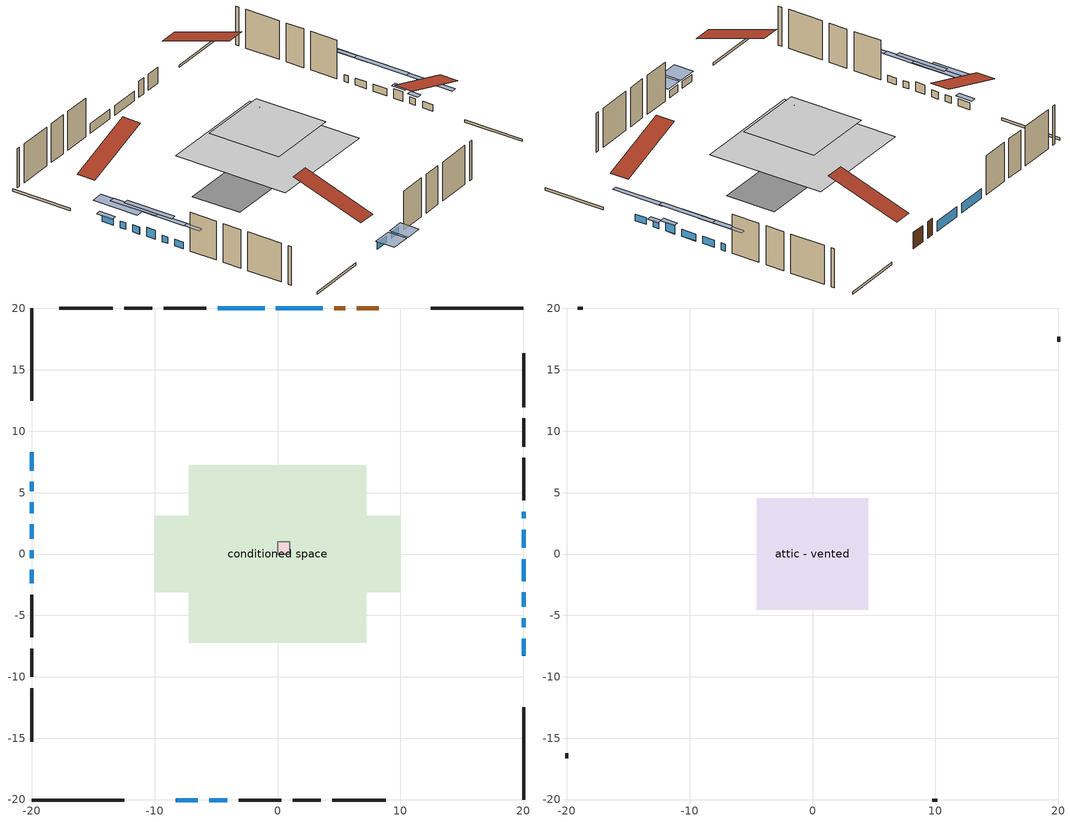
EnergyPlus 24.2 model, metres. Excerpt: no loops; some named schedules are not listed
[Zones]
conditioned space
 floor adiabatic (AdiabaticFloorConstruction): -7.21,-7.21 -7.21,7.21 7.21,7.21 7.21,-7.21 z2.44
 floor foundation (Slab1 construction): -10.04,-3.11 -10.04,3.11 10.04,3.11 10.04,-3.11 z0
 wall outside (RimJoist1 construction): 20.04,20.04 12.47,20.04 / -20.04,-20.04 -12.47,-20.04 / -20.04,20.04 -20.04,12.47 / 20.04,-20.04 20.04,-12.47 z0:0.3
 wall outside (AdiabaticWallConstruction 1): 8.27,20.04 6.45,20.04 / 5.52,20.04 4.61,20.04 z0:2.03
 wall outside (AdiabaticWallConstruction): 20.04,-8.27 20.04,-6.89 z0:0.81; 20.04,-5.97 20.04,-5.23 / 20.04,2.9 20.04,3.44 z0:0.84; 20.04,-4.3 20.04,-3.13 / -20.04,2.41 -20.04,1.24 z0:1.17; 3.68,20.04 -0.13,20.04 / -1.06,20.04 -4.87,20.04 z0:1.22; -8.27,-20.04 -6.49,-20.04 / -5.56,-20.04 -4.09,-20.04 / -20.04,8.27 -20.04,6.79 / 20.04,-2.2 20.04,-0.43 / 20.04,0.5 20.04,1.98 / -20.04,4.2 -20.04,3.34 z0:0.86; -20.04,5.87 -20.04,5.13 / -20.04,0.31 -20.04,-0.35 / -20.04,-1.28 -20.04,-2.4 z0:0.82
 wall outside (Wall1 construction): -5.8,20.04 -9.26,20.04 / -3.16,-20.04 0.3,-20.04 / -20.04,-3.33 -20.04,-6.78 / 20.04,4.37 20.04,7.82 z0:4.88
 wall outside (Wall2 construction): -10.18,20.04 -12.47,20.04 / 1.23,-20.04 3.52,-20.04 / -20.04,-7.71 -20.04,-10 / 20.04,8.75 20.04,11.04 z0:4.88
 wall outside (Wall3 construction): -13.4,20.04 -17.78,20.04 / 4.44,-20.04 8.83,-20.04 / -20.04,-10.93 -20.04,-15.31 / 20.04,11.97 20.04,16.35 z0:4.88
 window (WindowConstruction): 20.04,-8.27 20.04,-6.9 z0:0.81
 window (WindowConstruction 9): 20.04,-5.97 20.04,-5.23 z0:0.84
 window (WindowConstruction 10): 20.04,-4.3 20.04,-3.13 z0:1.17
 window (WindowConstruction 11): 3.68,20.04 -0.13,20.04 z0:1.22
 window (WindowConstruction 12): -8.27,-20.04 -6.49,-20.04 z0:0.86
 window (WindowConstruction 13): -5.56,-20.04 -4.09,-20.04 z0:0.86
 window (WindowConstruction 14): -20.04,8.27 -20.04,6.8 z0:0.86
 window (WindowConstruction 15): -20.04,5.87 -20.04,5.13 z0:0.81
 window (WindowConstruction 1): 20.04,-2.2 20.04,-0.43 z0:0.86
 window (WindowConstruction 2): 20.04,0.5 20.04,1.97 z0:0.86
 window (WindowConstruction 3): 20.04,2.9 20.04,3.44 z0:0.84
 window (WindowConstruction 4): -1.06,20.04 -4.87,20.04 z0:1.22
 window (WindowConstruction 5): -20.04,4.2 -20.04,3.34 z0:0.86
 window (WindowConstruction 6): -20.04,2.41 -20.04,1.24 z0:1.17
 window (WindowConstruction 7): -20.04,0.31 -20.04,-0.35 z0:0.81
 window (WindowConstruction 8): -20.04,-1.28 -20.04,-2.4 z0:0.81
 door (Door): 8.27,20.04 6.45,20.04 z0:2.03
 door (Door 1): 5.52,20.04 4.61,20.04 z0:2.03
 ceiling adiabatic (AdiabaticFloorConstruction): 7.21,-7.21 7.21,7.21 -7.21,7.21 -7.21,-7.21 z2.44
 roof outside (Roof2 construction): -3.22,3.22 -3.22,-3.22 3.22,-3.22 3.22,3.22 z4.88
furnace airloop 1 ret air zone
 floor adiabatic (AdiabaticConst): 0,0 0,1 1,1 1,0 z0
 wall adiabatic (AdiabaticConst): 1,0 1,1 0,1 0,0 1,0 z0:1
 ceiling adiabatic (AdiabaticConst): 1,0 1,1 0,1 0,0 z1
furnace airloop ret air zone
 floor adiabatic (AdiabaticConst): 0,0 0,1 1,1 1,0 z0
 wall adiabatic (AdiabaticConst): 0,1 0,0 1,0 1,1 0,1 z0:1
 ceiling adiabatic (AdiabaticConst): 1,0 1,1 0,1 0,0 z1
attic - vented
 floor to conditioned space (Floor1 construction Reversed): -4.56,-4.56 -4.56,4.56 4.56,4.56 4.56,-4.56 z4.88
 wall outside (Wall4 construction): -18.71,20.04 -19.11,20.04 / 9.75,-20.04 10.15,-20.04 / -20.04,-16.24 -20.04,-16.64 / 20.04,17.28 20.04,17.68 z0:4.88
 roof outside (Roof1 construction): 9.2,20.04,4.88 9.2,11.16,7.84 11.54,11.16,7.84 11.54,20.04,4.88; -9.2,-20.04,4.88 -9.2,-11.16,7.84 -11.54,-11.16,7.84 -11.54,-20.04,4.88; -20.04,9.2,4.88 -11.16,9.2,7.84 -11.16,11.54,7.84 -20.04,11.54,4.88; 20.04,-9.2,4.88 11.16,-9.2,7.84 11.16,-11.54,7.84 20.04,-11.54,4.88
shading: 20.04,-4.34 20.04,-10.82 20.65,-10.82 20.65,-4.34 z3.36; 20.04,-4.93 20.04,-6.27 20.65,-6.27 20.65,-4.93 z1.14; 20.04,-2.83 20.04,-4.6 20.65,-4.6 20.65,-2.83 z1.47; -6.19,-20.04 -8.57,-20.04 -8.57,-22.48 -6.19,-22.48 z1.16; -3.79,-20.04 -5.86,-20.04 -5.86,-22.48 -3.79,-22.48 z1.16; -20.04,6.5 -20.04,8.57 -20.65,8.57 -20.65,6.5 z1.16; -20.04,2.58 -20.04,8.42 -21.56,8.42 -21.56,2.58 z3.36; 20.04,2.12 20.04,-4.76 20.65,-4.76 20.65,2.12 z3.41; 20.04,4.53 20.04,-2.05 20.65,-2.05 20.65,4.53 z3.41; 20.04,5.99 20.04,0.35 20.65,0.35 20.65,5.99 z3.39; -20.04,0.79 -20.04,6.75 -20.65,6.75 -20.65,0.79 z3.41; -20.04,-1.31 -20.04,4.96 -20.65,4.96 -20.65,-1.31 z3.72; -20.04,-2.9 -20.04,2.86 -20.65,2.86 -20.65,-2.9 z3.36; -20.04,-4.95 -20.04,1.27 -20.65,1.27 -20.65,-4.95 z3.36
[Building]
Building 1: Terrain=Suburbs
[Site:Location]
Victoria Intl AP_BC: Latitude {deg}=48.65; Longitude {deg}=-123.43; Time Zone {hr}=-8; Elevation {m}=20; Keep Site Location Information=Yes
[Site:GroundTemperature:Shallow]
8.05499, 7.06759, 6.98852, 7.45709, 9.33813, 11.2104, 12.8336, 13.8618, 13.9492, 13.1129, 11.5311, 9.71625
[Site:WaterMainsTemperature]
Calculation Method=Schedule; Temperature Schedule=mains temperature schedule
[Material] Roughness=Rough; Thermal Absorptance=0.9
Name | Thickness {m} | Conductivity {W/m-K} | Density {kg/m3} | Specific Heat {J/kg-K} | Solar Absorptance | Visible Absorptance
asphalt or fiberglass shingles | 0.00635 | 0.162714 | 1121.4 | 1465.45 | 0.4 | 0.4
ceiling stud and cavity | 0.1397 | 0.117363 | 65.682 | 1177.47 | 0.7 | 0.7
concrete 4.0 in. | 0.1016 | 1.803125 | 2242.8 | 837.4 | 0.7 | 0.7
door material | 0.04445 | 0.188738 | 512.64 | 1214.23 | 0.7 | 0.7
floor covering | 0.0127 | 0.0433444 | 54.468 | 1339.84 | 0.6 | 0.6
floor rigid ins; wall rigid ins 1 | 0.512978 | 0.029427 | 32.04 | 1214.23 | 0.7 | 0.7
floor stud and cavity | 0.1397 | 1.75129 | 37.0049 | 1207.88 | 0.7 | 0.7
furniture material conditioned space 1 | 0.1524 | 0.115458 | 640.8 | 1214.23 | 0.6 | 0.6
gypsum board | 0.0127 | 0.160291 | 801 | 837.4 | 0.6 | 0.6
osb sheathing 0.5 in. | 0.0127 | 0.115458 | 512.64 | 1214.23 | 0.7 | 0.7
osb sheathing 0.75 in. | 0.01905 | 0.115458 | 512.64 | 1214.23 | 0.7 | 0.7
osb sheathing 2.0 in. | 0.0508 | 0.115458 | 512.64 | 1214.23 | 0.7 | 0.7
rim joist stud and cavity | 0.0508 | 0.0329496 | 125.044 | 1163.47 | 0.6 | 0.6
roof rigid ins; wall rigid ins | 0.051816 | 0.029427 | 32.04 | 1214.23 | 0.7 | 0.7
roof stud and cavity | 0.2032 | 0.207205 | 78.34581 | 1123.46 | 0.7 | 0.7
wall stud and cavity | 0.1397 | 0.108238 | 139.0536 | 1170.24 | 0.7 | 0.7
wall stud and cavity 1 | 0.1397 | 0.256764 | 139.0536 | 1170.24 | 0.7 | 0.7
wall stud and cavity 2 | 0.1397 | 0.107214 | 139.0536 | 1170.24 | 0.7 | 0.7
wall stud and cavity 3 | 0.0889 | 6.9971 | 50.32683 | 1063.81 | 0.6 | 0.6
wall stud and cavity 4 | 0.0889 | 0.380278 | 52.3479 | 1209.89 | 0.7 | 0.7
wall stud and cavity 5 | 0.0889 | 0.391764 | 83.0341 | 1211.67 | 0.7 | 0.7
wood siding | 0.0254 | 0.102417 | 544.68 | 1172.36 | 0.4 | 0.4
wood siding 1 | 0.00254 | 0.102417 | 544.68 | 1172.36 | 0.4 | 0.4
wood siding 2; wood siding 3; wood siding 4 | 0.0254 | 0.102417 | 544.68 | 1172.36 | 0.7 | 0.7
[Material:NoMass]
Adiabatic: Roughness=Rough; Thermal Resistance {m2-K/W}=176.1; Thermal Absorptance=0.9; Solar Absorptance=0.7; Visible Absorptance=0.7
[WindowMaterial:SimpleGlazingSystem]
Name | U-Factor {W/m2-K} | Solar Heat Gain Coefficient
WindowMaterial | 4.210237 | 0.68
WindowMaterial 1 | 6.59613 | 0.78
WindowMaterial 2 | 6.61317 | 0.78
WindowMaterial 3 | 3.30687 | 0.59
WindowMaterial 4 | 3.296079 | 0.7
WindowMaterial 5 | 6.68414 | 0.76
WindowMaterial 6 | 3.30573 | 0.61
WindowMaterial 7 | 3.304596 | 0.64
WindowMaterial 8 | 3.30573 | 0.62
[Construction]
AdiabaticConst: Adiabatic
AdiabaticFloorConstruction: floor stud and cavity, floor rigid ins, osb sheathing 0.75 in., floor covering
AdiabaticWallConstruction: wood siding 3, wall rigid ins 1, wall stud and cavity 4, gypsum board
AdiabaticWallConstruction 1: wood siding 4, wall rigid ins 1, wall stud and cavity 4, gypsum board
Door; Door 1: door material
Floor1 construction Reversed: gypsum board, ceiling stud and cavity
furniture construction conditioned space 1: furniture material conditioned space 1
PartitionWallConstruction: gypsum board, wall stud and cavity 5, gypsum board
RimJoist1 construction: wood siding 2, osb sheathing 2.0 in., rim joist stud and cavity
Roof1 construction: asphalt or fiberglass shingles
Roof2 construction: asphalt or fiberglass shingles, roof rigid ins, osb sheathing 0.75 in., roof stud and cavity, gypsum board
Slab1 construction: concrete 4.0 in.
Wall1 construction: wood siding, osb sheathing 0.5 in., wall stud and cavity, gypsum board
Wall2 construction: wood siding, wall rigid ins, osb sheathing 0.5 in., wall stud and cavity 1, gypsum board
Wall3 construction: wood siding, osb sheathing 0.5 in., wall stud and cavity 2, gypsum board
Wall4 construction: wood siding 1, wall stud and cavity 3
WindowConstruction: WindowMaterial
WindowConstruction 1; WindowConstruction 10; WindowConstruction 12; WindowConstruction 6: WindowMaterial 1
WindowConstruction 11; WindowConstruction 4: WindowMaterial 4
WindowConstruction 13; WindowConstruction 14; WindowConstruction 2: WindowMaterial 2
WindowConstruction 15; WindowConstruction 7: WindowMaterial 6
WindowConstruction 3: WindowMaterial 3
WindowConstruction 5: WindowMaterial 5
WindowConstruction 8: WindowMaterial 7
WindowConstruction 9: WindowMaterial 8
[Zone] Multiplier=1
Name | Volume {m3} | Part of Total Floor Area
attic - vented | 40.0048 | Yes
conditioned space | 532.5 | Yes
furnace airloop 1 ret air zone; furnace airloop ret air zone | 1 | No
[Space]
Name | Zone | Volume {m3} | Space Type
attic - vented 1 | attic - vented | 40.0048
conditioned space 1 | conditioned space | 532.5
furnace airloop 1 ret air space | furnace airloop 1 ret air zone |  | Plenum Space Type
furnace airloop ret air space | furnace airloop ret air zone |  | Plenum Space Type
[OtherEquipment] Design Level Calculation Method=EquipmentLevel
Name | Fuel Type | Zone or ZoneList or Space or SpaceList | Schedule | Design Level {W} | Fraction Latent | Fraction Radiant | Fraction Lost
furnace airloop 1_0 RetCondToDZ; furnace airloop 1_0 SupCondToDZ; furnace airloop 1_0 SupSensLkToDZ; furnace airloop_0 RetCondToDZ; furnace airloop_0 SupCondToDZ; furnace airloop_0 SupSensLkToDZ | None | attic - vented 1 | Always On Discrete | 0 | 0 | 0 | 0
furnace airloop 1_0 SupLatLkToDZ; furnace airloop_0 SupLatLkToDZ | None | attic - vented 1 | Always On Discrete | 0 | 1 | 0 | 0
clothes dryer 1 | Electricity | conditioned space 1 | clothes dryer schedule | 0 | 0.015 | 0.081 | 0.85
cooking range 1 | Electricity | conditioned space 1 | cooking range schedule | 0 | 0.08 | 0.432 | 0.2
furnace airloop 1_0 SupCondToLv; furnace airloop 1_0 SupSensLkToCond; furnace airloop_0 SupCondToLv; furnace airloop_0 SupSensLkToCond; mech vent house fan sensible load | None | conditioned space 1 | Always On Discrete | 0 | 0 | 0 | 0
furnace airloop 1_0 SupLatLkToCond; furnace airloop_0 SupLatLkToCond; mech vent house fan latent load | None | conditioned space 1 | Always On Discrete | 0 | 1 | 0 | 0
general water use latent | None | conditioned space 1 | general water use schedule | 62.594 | 1 | 0 | 0
general water use sensible | None | conditioned space 1 | general water use schedule | -61.6891 | 0 | 0.6 | 0
water heater energy adjustment1; water heater energy adjustment2 | NaturalGas | conditioned space 1 | Always On Discrete | 0.01 | 0 | 0 | 1
furnace airloop 1_0 RetCondToRP; furnace airloop 1_0 RetSensLkToRP | None | furnace airloop 1 ret air space | Always On Discrete | 0 | 0 | 0 | 0
furnace airloop 1_0 RetLatLkToRP | None | furnace airloop 1 ret air space | Always On Discrete | 0 | 1 | 0 | 0
furnace airloop_0 RetCondToRP; furnace airloop_0 RetSensLkToRP | None | furnace airloop ret air space | Always On Discrete | 0 | 0 | 0 | 0
furnace airloop_0 RetLatLkToRP | None | furnace airloop ret air space | Always On Discrete | 0 | 1 | 0 | 0
[ZoneInfiltration:DesignFlowRate] Schedule=Always On Discrete; Design Flow Rate Calculation Method=Flow/Zone; Design Flow Rate {m3/s}=0
Name | Zone or ZoneList or Space or SpaceList
attic_vented 1 duct leakage imbalance infil flow | attic - vented 1
infil flow; natural vent flow; whole house fan flow | conditioned space 1
[ZoneInfiltration:EffectiveLeakageArea]
infil attic - vented 1: Zone or Space=attic - vented 1; Schedule=Always On Discrete; Effective Air Leakage Area {cm2}=3698.22; Stack Coefficient=0.000545069; Wind Coefficient=1.57741e-05
[ZoneMixing] Schedule=Always On Continuous; Design Flow Rate Calculation Method=Flow/Zone; Design Flow Rate {m3/s}=0
Name | Zone or Space | Source Zone or Space
furnace airloop 1_0 ZoneMixCondToDZ mix; furnace airloop_0 ZoneMixCondToDZ mix; whole house fan mix | attic - vented | conditioned space
furnace airloop 1_0 ZoneMixDZToCond mix; furnace airloop_0 ZoneMixDZToCond mix | conditioned space | attic - vented
[SurfaceProperty:ExposedFoundationPerimeter]
Slab1: Exposed Perimeter Calculation Method=TotalExposedPerimeter; Total Exposed Perimeter {m}=52.578
[InternalMass] Zone or ZoneList=conditioned space; Space or SpaceList=conditioned space 1
Name | Construction | Surface Area {m2}
furniture mass conditioned space 1 | furniture construction conditioned space 1 | 133.1
partition wall mass | PartitionWallConstruction | 332.75
[Lights]
interior lighting: Zone or ZoneList or Space or SpaceList=conditioned space 1; Schedule=interior lighting schedule; Design Level Calculation Method=LightingLevel; Lighting Level {W}=343.2; Return Air Fraction=0; Fraction Radiant=0.6; Fraction Visible=0.2; Fraction Replaceable=1
[People]
occupants: Zone or ZoneList or Space or SpaceList=conditioned space 1; Number of People Schedule=occupants schedule; Number of People Calculation Method=People; Number of People=3; Fraction Radiant=0.314171; Sensible Heat Fraction=0.56303; Activity Level Schedule=occupants activity schedule; Carbon Dioxide Generation Rate {m3/s-W}=0; Enable ASHRAE 55 Comfort Warnings=No; Mean Radiant Temperature Calculation Type=EnclosureAveraged
[ElectricEquipment] Zone or ZoneList or Space or SpaceList=conditioned space 1; Design Level Calculation Method=EquipmentLevel
Name | Schedule | Design Level {W} | Fraction Latent | Fraction Radiant | Fraction Lost
clothes dryer | clothes dryer schedule | 140.772 | 0.015 | 0.081 | 0.85
clothes washer | clothes washer schedule | 32.1985 | 0.03 | 0.162 | 0.7
cooking range | cooking range schedule | 215.147 | 0.08 | 0.432 | 0.2
dishwasher | dishwasher schedule | 66.8632 | 0.3 | 0.18 | 0.4
fridge | fridge schedule | 72.9452 | 0 | 0.6 | 0
mech vent bath fan 0 | mech vent bath fan 0 schedule | 50.2 | 0 | 0 | 1
mech vent bath fan 1 | mech vent bath fan 1 schedule | 50.2 | 0 | 0 | 1
mech vent house fan | mech vent house fan schedule | 0 | 0 | 0 | 1
mech vent house fan cfis | mech vent house fan cfis schedule | 0 | 0 | 0 | 0
mech vent range fan 0 | mech vent range fan 0 schedule | 57 | 0 | 0 | 1
misc plug loads | misc plug loads schedule | 494.7 | 0.045 | 0.513 | 0.1
whole house fan | Always On Discrete | 0 | 0 | 0 | 1
[SpaceList]
Plenum Space Type: furnace airloop ret air space, furnace airloop 1 ret air space
[AirLoopHVAC:ReturnPlenum]
Name | Zone
Air Loop HVAC Return Plenum 1 | furnace airloop ret air zone
Air Loop HVAC Return Plenum 2 | furnace airloop 1 ret air zone
[Foundation:Kiva]
Foundation Kiva 1: Initial Indoor Air Temperature {C}=18; Wall Height Above Grade {m}=0.1016; Wall Depth Below Slab {m}=0.2032
[Foundation:Kiva:Settings]
Soil Conductivity {W/m-K}=0.849921; Soil Density {kg/m3}=1842.3; Soil Specific Heat {J/kg-K}=418.7; Ground Solar Absorptivity=0.9; Ground Thermal Absorptivity=0.9; Ground Surface Roughness {m}=0.03; Far-Field Width {m}=40; Deep-Ground Boundary Condition=ZeroFlux; Deep-Ground Depth {m}=40; Minimum Cell Dimension {m}=0.2; Maximum Cell Growth Coefficient=3; Simulation Timestep=Timestep
[Exterior:Lights]
exterior lighting: Schedule=exterior lighting schedule; Design Level {W}=75.6
[EnergyManagementSystem:Sensor] Output:Variable or Output:Meter Index Key=attic - vented
Name | Output:Variable or Output:Meter
furnace_airloop_0_DZ_T_s; furnace_airloop_1_0_DZ_T_s | Zone Air Temperature
furnace_airloop_0_DZ_W_s; furnace_airloop_1_0_DZ_W_s | Zone Mean Air Humidity Ratio
[Schedule:Constant]
Name | Hourly Value
Always On Discrete; Always On Continuous; mech vent house fan schedule; mech vent house fan cfis schedule | 1
occupants activity schedule | 117.228
fridge schedule | 0
[Schedule:Week:Daily]
interior lighting schedule Week Rule - Jan1-Jan27: interior lighting schedule day, interior lighting schedule day, interior lighting schedule day, interior lighting schedule day, interior lighting schedule day, interior lighting schedule day, interior lighting schedule day, interior lighting schedule default day, interior lighting schedule default day, interior lighting schedule default day, interior lighting schedule default day, interior lighting schedule default day
interior lighting schedule Week Rule - Jan28-Feb3: interior lighting schedule day, interior lighting schedule day, interior lighting schedule day, interior lighting schedule day, interior lighting schedule day 1, interior lighting schedule day 1, interior lighting schedule day 1, interior lighting schedule default day, interior lighting schedule default day, interior lighting schedule default day, interior lighting schedule default day, interior lighting schedule default day
interior lighting schedule Week Rule - Feb4-Feb24: interior lighting schedule day 1, interior lighting schedule day 1, interior lighting schedule day 1, interior lighting schedule day 1, interior lighting schedule day 1, interior lighting schedule day 1, interior lighting schedule day 1, interior lighting schedule default day, interior lighting schedule default day, interior lighting schedule default day, interior lighting schedule default day, interior lighting schedule default day
interior lighting schedule Week Rule - Feb25-Mar3: interior lighting schedule day 1, interior lighting schedule day 1, interior lighting schedule day 1, interior lighting schedule day 1, interior lighting schedule day 2, interior lighting schedule day 2, interior lighting schedule day 2, interior lighting schedule default day, interior lighting schedule default day, interior lighting schedule default day, interior lighting schedule default day, interior lighting schedule default day
interior lighting schedule Week Rule - Mar4-Mar31: interior lighting schedule day 2, interior lighting schedule day 2, interior lighting schedule day 2, interior lighting schedule day 2, interior lighting schedule day 2, interior lighting schedule day 2, interior lighting schedule day 2, interior lighting schedule default day, interior lighting schedule default day, interior lighting schedule default day, interior lighting schedule default day, interior lighting schedule default day
interior lighting schedule Week Rule - Apr1-Apr28: interior lighting schedule day 3, interior lighting schedule day 3, interior lighting schedule day 3, interior lighting schedule day 3, interior lighting schedule day 3, interior lighting schedule day 3, interior lighting schedule day 3, interior lighting schedule default day, interior lighting schedule default day, interior lighting schedule default day, interior lighting schedule default day, interior lighting schedule default day
interior lighting schedule Week Rule - Apr29-May5: interior lighting schedule day 3, interior lighting schedule day 3, interior lighting schedule day 4, interior lighting schedule day 4, interior lighting schedule day 4, interior lighting schedule day 4, interior lighting schedule day 4, interior lighting schedule default day, interior lighting schedule default day, interior lighting schedule default day, interior lighting schedule default day, interior lighting schedule default day
interior lighting schedule Week Rule - May6-May26: interior lighting schedule day 4, interior lighting schedule day 4, interior lighting schedule day 4, interior lighting schedule day 4, interior lighting schedule day 4, interior lighting schedule day 4, interior lighting schedule day 4, interior lighting schedule default day, interior lighting schedule default day, interior lighting schedule default day, interior lighting schedule default day, interior lighting schedule default day
interior lighting schedule Week Rule - May27-Jun2: interior lighting schedule day 4, interior lighting schedule day 4, interior lighting schedule day 4, interior lighting schedule day 4, interior lighting schedule day 4, interior lighting schedule day 5, interior lighting schedule day 5, interior lighting schedule default day, interior lighting schedule default day, interior lighting schedule default day, interior lighting schedule default day, interior lighting schedule default day
interior lighting schedule Week Rule - Jun3-Jun30: interior lighting schedule day 5, interior lighting schedule day 5, interior lighting schedule day 5, interior lighting schedule day 5, interior lighting schedule day 5, interior lighting schedule day 5, interior lighting schedule day 5, interior lighting schedule default day, interior lighting schedule default day, interior lighting schedule default day, interior lighting schedule default day, interior lighting schedule default day
interior lighting schedule Week Rule - Jul1-Jul28: interior lighting schedule day 6, interior lighting schedule day 6, interior lighting schedule day 6, interior lighting schedule day 6, interior lighting schedule day 6, interior lighting schedule day 6, interior lighting schedule day 6, interior lighting schedule default day, interior lighting schedule default day, interior lighting schedule default day, interior lighting schedule default day, interior lighting schedule default day
interior lighting schedule Week Rule - Jul29-Aug4: interior lighting schedule day 6, interior lighting schedule day 6, interior lighting schedule day 6, interior lighting schedule day 7, interior lighting schedule day 7, interior lighting schedule day 7, interior lighting schedule day 7, interior lighting schedule default day, interior lighting schedule default day, interior lighting schedule default day, interior lighting schedule default day, interior lighting schedule default day
interior lighting schedule Week Rule - Aug5-Aug25: interior lighting schedule day 7, interior lighting schedule day 7, interior lighting schedule day 7, interior lighting schedule day 7, interior lighting schedule day 7, interior lighting schedule day 7, interior lighting schedule day 7, interior lighting schedule default day, interior lighting schedule default day, interior lighting schedule default day, interior lighting schedule default day, interior lighting schedule default day
interior lighting schedule Week Rule - Aug26-Sep1: interior lighting schedule day 7, interior lighting schedule day 7, interior lighting schedule day 7, interior lighting schedule day 7, interior lighting schedule day 7, interior lighting schedule day 7, interior lighting schedule day 8, interior lighting schedule default day, interior lighting schedule default day, interior lighting schedule default day, interior lighting schedule default day, interior lighting schedule default day
interior lighting schedule Week Rule - Sep2-Sep29: interior lighting schedule day 8, interior lighting schedule day 8, interior lighting schedule day 8, interior lighting schedule day 8, interior lighting schedule day 8, interior lighting schedule day 8, interior lighting schedule day 8, interior lighting schedule default day, interior lighting schedule default day, interior lighting schedule default day, interior lighting schedule default day, interior lighting schedule default day
interior lighting schedule Week Rule - Sep30-Oct6: interior lighting schedule day 8, interior lighting schedule day 9, interior lighting schedule day 9, interior lighting schedule day 9, interior lighting schedule day 9, interior lighting schedule day 9, interior lighting schedule day 9, interior lighting schedule default day, interior lighting schedule default day, interior lighting schedule default day, interior lighting schedule default day, interior lighting schedule default day
interior lighting schedule Week Rule - Oct7-Oct27: interior lighting schedule day 9, interior lighting schedule day 9, interior lighting schedule day 9, interior lighting schedule day 9, interior lighting schedule day 9, interior lighting schedule day 9, interior lighting schedule day 9, interior lighting schedule default day, interior lighting schedule default day, interior lighting schedule default day, interior lighting schedule default day, interior lighting schedule default day
interior lighting schedule Week Rule - Oct28-Nov3: interior lighting schedule day 9, interior lighting schedule day 9, interior lighting schedule day 9, interior lighting schedule day 9, interior lighting schedule day 10, interior lighting schedule day 10, interior lighting schedule day 10, interior lighting schedule default day, interior lighting schedule default day, interior lighting schedule default day, interior lighting schedule default day, interior lighting schedule default day
interior lighting schedule Week Rule - Nov4-Nov24: interior lighting schedule day 10, interior lighting schedule day 10, interior lighting schedule day 10, interior lighting schedule day 10, interior lighting schedule day 10, interior lighting schedule day 10, interior lighting schedule day 10, interior lighting schedule default day, interior lighting schedule default day, interior lighting schedule default day, interior lighting schedule default day, interior lighting schedule default day
interior lighting schedule Week Rule - Nov25-Dec1: interior lighting schedule day 10, interior lighting schedule day 10, interior lighting schedule day 10, interior lighting schedule day 10, interior lighting schedule day 10, interior lighting schedule day 10, interior lighting schedule day 11, interior lighting schedule default day, interior lighting schedule default day, interior lighting schedule default day, interior lighting schedule default day, interior lighting schedule default day
interior lighting schedule Week Rule - Dec2-Dec31: interior lighting schedule day 11, interior lighting schedule day 11, interior lighting schedule day 11, interior lighting schedule day 11, interior lighting schedule day 11, interior lighting schedule day 11, interior lighting schedule day 11, interior lighting schedule default day, interior lighting schedule default day, interior lighting schedule default day, interior lighting schedule default day, interior lighting schedule default day
occupants schedule Week Rule - Jan1-Dec31: occupants schedule day, occupants schedule day, occupants schedule day, occupants schedule day, occupants schedule day, occupants schedule day, occupants schedule day, occupants schedule default day, occupants schedule default day, occupants schedule default day, occupants schedule default day, occupants schedule default day
clothes dryer schedule Week Rule - Jan1-Dec31: clothes dryer schedule day, clothes dryer schedule day, clothes dryer schedule day, clothes dryer schedule day, clothes dryer schedule day, clothes dryer schedule day, clothes dryer schedule day, clothes dryer schedule default day, clothes dryer schedule default day, clothes dryer schedule default day, clothes dryer schedule default day, clothes dryer schedule default day
clothes washer schedule Week Rule - Jan1-Dec31: clothes washer schedule day, clothes washer schedule day, clothes washer schedule day, clothes washer schedule day, clothes washer schedule day, clothes washer schedule day, clothes washer schedule day, clothes washer schedule default day, clothes washer schedule default day, clothes washer schedule default day, clothes washer schedule default day, clothes washer schedule default day
cooking range schedule Week Rule - Jan1-Dec31: cooking range schedule day, cooking range schedule day, cooking range schedule day, cooking range schedule day, cooking range schedule day, cooking range schedule day, cooking range schedule day, cooking range schedule default day, cooking range schedule default day, cooking range schedule default day, cooking range schedule default day, cooking range schedule default day
dishwasher schedule Week Rule - Jan1-Dec31: dishwasher schedule day, dishwasher schedule day, dishwasher schedule day, dishwasher schedule day, dishwasher schedule day, dishwasher schedule day, dishwasher schedule day, dishwasher schedule default day, dishwasher schedule default day, dishwasher schedule default day, dishwasher schedule default day, dishwasher schedule default day
mech vent bath fan 0 schedule Week Rule - Jan1-Dec31: mech vent bath fan 0 schedule day, mech vent bath fan 0 schedule day, mech vent bath fan 0 schedule day, mech vent bath fan 0 schedule day, mech vent bath fan 0 schedule day, mech vent bath fan 0 schedule day, mech vent bath fan 0 schedule day, mech vent bath fan 0 schedule default day, mech vent bath fan 0 schedule default day, mech vent bath fan 0 schedule default day, mech vent bath fan 0 schedule default day, mech vent bath fan 0 schedule default day
mech vent bath fan 1 schedule Week Rule - Jan1-Dec31: mech vent bath fan 1 schedule day, mech vent bath fan 1 schedule day, mech vent bath fan 1 schedule day, mech vent bath fan 1 schedule day, mech vent bath fan 1 schedule day, mech vent bath fan 1 schedule day, mech vent bath fan 1 schedule day, mech vent bath fan 1 schedule default day, mech vent bath fan 1 schedule default day, mech vent bath fan 1 schedule default day, mech vent bath fan 1 schedule default day, mech vent bath fan 1 schedule default day
mech vent range fan 0 schedule Week Rule - Jan1-Dec31: mech vent range fan 0 schedule day, mech vent range fan 0 schedule day, mech vent range fan 0 schedule day, mech vent range fan 0 schedule day, mech vent range fan 0 schedule day, mech vent range fan 0 schedule day, mech vent range fan 0 schedule day, mech vent range fan 0 schedule default day, mech vent range fan 0 schedule default day, mech vent range fan 0 schedule default day, mech vent range fan 0 schedule default day, mech vent range fan 0 schedule default day
misc plug loads schedule Week Rule - Jan1-Dec31: misc plug loads schedule day, misc plug loads schedule day, misc plug loads schedule day, misc plug loads schedule day, misc plug loads schedule day, misc plug loads schedule day, misc plug loads schedule day, misc plug loads schedule default day, misc plug loads schedule default day, misc plug loads schedule default day, misc plug loads schedule default day, misc plug loads schedule default day
general water use schedule Week Rule - Jan1-Dec31: general water use schedule day, general water use schedule day, general water use schedule day, general water use schedule day, general water use schedule day, general water use schedule day, general water use schedule day, general water use schedule default day, general water use schedule default day, general water use schedule default day, general water use schedule default day, general water use schedule default day
exterior lighting schedule Week Rule - Jan1-Jan27: exterior lighting schedule day, exterior lighting schedule day, exterior lighting schedule day, exterior lighting schedule day, exterior lighting schedule day, exterior lighting schedule day, exterior lighting schedule day, exterior lighting schedule default day, exterior lighting schedule default day, exterior lighting schedule default day, exterior lighting schedule default day, exterior lighting schedule default day
exterior lighting schedule Week Rule - Jan28-Feb3: exterior lighting schedule day, exterior lighting schedule day, exterior lighting schedule day, exterior lighting schedule day, exterior lighting schedule day 1, exterior lighting schedule day 1, exterior lighting schedule day 1, exterior lighting schedule default day, exterior lighting schedule default day, exterior lighting schedule default day, exterior lighting schedule default day, exterior lighting schedule default day
exterior lighting schedule Week Rule - Feb4-Feb24: exterior lighting schedule day 1, exterior lighting schedule day 1, exterior lighting schedule day 1, exterior lighting schedule day 1, exterior lighting schedule day 1, exterior lighting schedule day 1, exterior lighting schedule day 1, exterior lighting schedule default day, exterior lighting schedule default day, exterior lighting schedule default day, exterior lighting schedule default day, exterior lighting schedule default day
[Schedule:Year]
interior lighting schedule: interior lighting schedule Week Rule - Jan1-Jan27, 1, 1, 1, 27, interior lighting schedule Week Rule - Jan28-Feb3, 1, 28, 2, 3, interior lighting schedule Week Rule - Feb4-Feb24, 2, 4, 2, 24, interior lighting schedule Week Rule - Feb25-Mar3, 2, 25, 3, 3, interior lighting schedule Week Rule - Mar4-Mar31, 3, 4, 3, 31, interior lighting schedule Week Rule - Apr1-Apr28, 4, 1, 4, 28, interior lighting schedule Week Rule - Apr29-May5, 4, 29, 5, 5, interior lighting schedule Week Rule - May6-May26, 5, 6, 5, 26, interior lighting schedule Week Rule - May27-Jun2, 5, 27, 6, 2, interior lighting schedule Week Rule - Jun3-Jun30, 6, 3, 6, 30, interior lighting schedule Week Rule - Jul1-Jul28, 7, 1, 7, 28, interior lighting schedule Week Rule - Jul29-Aug4, 7, 29, 8, 4, interior lighting schedule Week Rule - Aug5-Aug25, 8, 5, 8, 25, interior lighting schedule Week Rule - Aug26-Sep1, 8, 26, 9, 1, interior lighting schedule Week Rule - Sep2-Sep29, 9, 2, 9, 29, interior lighting schedule Week Rule - Sep30-Oct6, 9, 30, 10, 6, interior lighting schedule Week Rule - Oct7-Oct27, 10, 7, 10, 27, interior lighting schedule Week Rule - Oct28-Nov3, 10, 28, 11, 3, interior lighting schedule Week Rule - Nov4-Nov24, 11, 4, 11, 24, interior lighting schedule Week Rule - Nov25-Dec1, 11, 25, 12, 1, interior lighting schedule Week Rule - Dec2-Dec31, 12, 2, 12, 31
occupants schedule: occupants schedule Week Rule - Jan1-Dec31, 1, 1, 12, 31
clothes dryer schedule: clothes dryer schedule Week Rule - Jan1-Dec31, 1, 1, 12, 31
clothes washer schedule: clothes washer schedule Week Rule - Jan1-Dec31, 1, 1, 12, 31
cooking range schedule: cooking range schedule Week Rule - Jan1-Dec31, 1, 1, 12, 31
dishwasher schedule: dishwasher schedule Week Rule - Jan1-Dec31, 1, 1, 12, 31
mech vent bath fan 0 schedule: mech vent bath fan 0 schedule Week Rule - Jan1-Dec31, 1, 1, 12, 31
mech vent bath fan 1 schedule: mech vent bath fan 1 schedule Week Rule - Jan1-Dec31, 1, 1, 12, 31
mech vent range fan 0 schedule: mech vent range fan 0 schedule Week Rule - Jan1-Dec31, 1, 1, 12, 31
misc plug loads schedule: misc plug loads schedule Week Rule - Jan1-Dec31, 1, 1, 12, 31
general water use schedule: general water use schedule Week Rule - Jan1-Dec31, 1, 1, 12, 31
exterior lighting schedule: exterior lighting schedule Week Rule - Jan1-Jan27, 1, 1, 1, 27, exterior lighting schedule Week Rule - Jan28-Feb3, 1, 28, 2, 3, exterior lighting schedule Week Rule - Feb4-Feb24, 2, 4, 2, 24, exterior lighting schedule Week Rule - Feb25-Mar3, 2, 25, 3, 3, exterior lighting schedule Week Rule - Mar4-Mar31, 3, 4, 3, 31, exterior lighting schedule Week Rule - Apr1-Apr28, 4, 1, 4, 28, exterior lighting schedule Week Rule - Apr29-May5, 4, 29, 5, 5, exterior lighting schedule Week Rule - May6-May26, 5, 6, 5, 26, exterior lighting schedule Week Rule - May27-Jun2, 5, 27, 6, 2, exterior lighting schedule Week Rule - Jun3-Jun30, 6, 3, 6, 30, exterior lighting schedule Week Rule - Jul1-Jul28, 7, 1, 7, 28, exterior lighting schedule Week Rule - Jul29-Aug4, 7, 29, 8, 4, exterior lighting schedule Week Rule - Aug5-Aug25, 8, 5, 8, 25, exterior lighting schedule Week Rule - Aug26-Sep1, 8, 26, 9, 1, exterior lighting schedule Week Rule - Sep2-Sep29, 9, 2, 9, 29, exterior lighting schedule Week Rule - Sep30-Oct6, 9, 30, 10, 6, exterior lighting schedule Week Rule - Oct7-Oct27, 10, 7, 10, 27, exterior lighting schedule Week Rule - Oct28-Nov3, 10, 28, 11, 3, exterior lighting schedule Week Rule - Nov4-Nov24, 11, 4, 11, 24, exterior lighting schedule Week Rule - Nov25-Dec1, 11, 25, 12, 1, exterior lighting schedule Week Rule - Dec2-Dec31, 12, 2, 12, 31
[Schedule:Compact]
mains temperature schedule: Through: 01/01, For: AllDays, Until: 24:00, 11.3917, Through: 01/02, For: AllDays, Until: 24:00, 11.3578, Through: 01/03, For: AllDays, Until: 24:00, 11.3239, Through: 01/04, For: AllDays, Until: 24:00, 11.2911, Through: 01/05, For: AllDays, Until: 24:00, 11.2594, Through: 01/06, For: AllDays, Until: 24:00, 11.2278, Through: 01/07, For: AllDays, Until: 24:00, 11.1972, Through: 01/08, For: AllDays, Until: 24:00, 11.1672, Through: 01/09, For: AllDays, Until: 24:00, 11.1378, Through: 01/10, For: AllDays, Until: 24:00, 11.1094, Through: 01/11, For: AllDays, Until: 24:00, 11.0817, Through: 01/12, For: AllDays, Until: 24:00, 11.0544, Through: 01/13, For: AllDays, Until: 24:00, 11.0283, Through: 01/14, For: AllDays, Until: 24:00, 11.0028, Through: 01/15, For: AllDays, Until: 24:00, 10.9778, Through: 01/16, For: AllDays, Until: 24:00, 10.9539, Through: 01/17, For: AllDays, Until: 24:00, 10.9311, Through: 01/18, For: AllDays, Until: 24:00, 10.9089, Through: 01/19, For: AllDays, Until: 24:00, 10.8872, Through: 01/20, For: AllDays, Until: 24:00, 10.8661, Through: 01/21, For: AllDays, Until: 24:00, 10.8467, Through: 01/22, For: AllDays, Until: 24:00, 10.8272, Through: 01/23, For: AllDays, Until: 24:00, 10.8089, Through: 01/24, For: AllDays, Until: 24:00, 10.7917, Through: 01/25, For: AllDays, Until: 24:00, 10.775, Through: 01/26, For: AllDays, Until: 24:00, 10.7594, Through: 01/27, For: AllDays, Until: 24:00, 10.7444, Through: 01/28, For: AllDays, Until: 24:00, 10.7306, Through: 01/29, For: AllDays, Until: 24:00, 10.7172, Through: 01/30, For: AllDays, Until: 24:00, 10.705, Through: 01/31, For: AllDays, Until: 24:00, 10.6933, Through: 02/01, For: AllDays, Until: 24:00, 10.6828, Through: 02/02, For: AllDays, Until: 24:00, 10.6733, Through: 02/03, For: AllDays, Until: 24:00, 10.6644, Through: 02/04, For: AllDays, Until: 24:00, 10.6567, Through: 02/05, For: AllDays, Until: 24:00, 10.6494, Through: 02/06, For: AllDays, Until: 24:00, 10.6433, Through: 02/07, For: AllDays, Until: 24:00, 10.6378, Through: 02/08, For: AllDays, Until: 24:00, 10.6333, Through: 02/09, For: AllDays, Until: 24:00, 10.63, Through: 02/10, For: AllDays, Until: 24:00, 10.6272, Through: 02/11, For: AllDays, Until: 24:00, 10.6256, Through: 02/12, For: AllDays, Until: 24:00, 10.625, Through: 02/13, For: AllDays, Until: 24:00, 10.625, Through: 02/14, For: AllDays, Until: 24:00, 10.6256, Through: 02/15, For: AllDays, Until: 24:00, 10.6278, Through: 02/16, For: AllDays, Until: 24:00, 10.63, Through: 02/17, For: AllDays, Until: 24:00, 10.6339, Through: 02/18, For: AllDays, Until: 24:00, 10.6383, Through: 02/19, For: AllDays, Until: 24:00, 10.6439, Through: 02/20, For: AllDays, Until: 24:00, 10.65, Through: 02/21, For: AllDays, Until: 24:00, 10.6572, Through: 02/22, For: AllDays, Until: 24:00, 10.665, Through: 02/23, For: AllDays, Until: 24:00, 10.6739, Through: 02/24, For: AllDays, Until: 24:00, 10.6839, Through: 02/25, For: AllDays, Until: 24:00, 10.6944, Through: 02/26, For: AllDays, Until: 24:00, 10.7056, Through: 02/27, For: AllDays, Until: 24:00, 10.7183, Through: 02/28, For: AllDays, Until: 24:00, 10.7311, Through: 03/01, For: AllDays, Until: 24:00, 10.7456, Through: 03/02, For: AllDays, Until: 24:00, 10.7606, Through: 03/03, For: AllDays, Until: 24:00, 10.7761, Through: 03/04, For: AllDays, Until: 24:00, 10.7928, Through: 03/05, For: AllDays, Until: 24:00, 10.81, Through: 03/06, For: AllDays, Until: 24:00, 10.8283, Through: 03/07, For: AllDays, Until: 24:00, 10.8478, Through: 03/08, For: AllDays, Until: 24:00, 10.8678, Through: 03/09, For: AllDays, Until: 24:00, 10.8883, Through: 03/10, For: AllDays, Until: 24:00, 10.91, Through: 03/11, For: AllDays, Until: 24:00, 10.9322, Through: 03/12, For: AllDays, Until: 24:00, 10.9556, Through: 03/13, For: AllDays, Until: 24:00, 10.9794, Through: 03/14, For: AllDays, Until: 24:00, 11.0044, Through: 03/15, For: AllDays, Until: 24:00, 11.03, Through: 03/16, For: AllDays, Until: 24:00, 11.0561, Through: 03/17, For: AllDays, Until: 24:00, 11.0833, Through: 03/18, For: AllDays, Until: 24:00, 11.1111, Through: 03/19, For: AllDays, Until: 24:00, 11.1394, Through: 03/20, For: AllDays, Until: 24:00, 11.1689, Through: 03/21, For: AllDays, Until: 24:00, 11.1989, Through: 03/22, For: AllDays, Until: 24:00, 11.2294, Through: 03/23, For: AllDays, Until: 24:00, 11.2611, Through: 03/24, For: AllDays, Until: 24:00, 11.2933, Through: 03/25, For: AllDays, Until: 24:00, 11.3261, Through: 03/26, For: AllDays, Until: 24:00, 11.36, Through: 03/27, For: AllDays, Until: 24:00, 11.3939, Through: 03/28, For: AllDays, Until: 24:00, 11.4289, Through: 03/29, For: AllDays, Until: 24:00, 11.4644, Through: 03/30, For: AllDays, Until: 24:00, 11.5006, Through: 03/31, For: AllDays, Until: 24:00, 11.5372, Through: 04/01, For: AllDays, Until: 24:00, 11.5744, Through: 04/02, For: AllDays, Until: 24:00, 11.6128, Through: 04/03, For: AllDays, Until: 24:00, 11.6511, Through: 04/04, For: AllDays, Until: 24:00, 11.6906, Through: 04/05, For: AllDays, Until: 24:00, 11.7306, Through: 04/06, For: AllDays, Until: 24:00, 11.7706, Through: 04/07, For: AllDays, Until: 24:00, 11.8117, Through: 04/08, For: AllDays, Until: 24:00, 11.8528, Through: 04/09, For: AllDays, Until: 24:00, 11.895, Through: 04/10, For: AllDays, Until: 24:00, 11.9372, Through: 04/11, For: AllDays, Until: 24:00, 11.9806, Through: 04/12, For: AllDays, Until: 24:00, 12.0239, Through: 04/13, For: AllDays, Until: 24:00, 12.0678, Through: 04/14, For: AllDays, Until: 24:00, 12.1122, Through: 04/15, For: AllDays, Until: 24:00, 12.1572, Through: 04/16, For: AllDays, Until: 24:00, 12.2022, Through: 04/17, For: AllDays, Until: 24:00, 12.2478, Through: 04/18, For: AllDays, Until: 24:00, 12.2939, Through: 04/19, For: AllDays, Until: 24:00, 12.3406, Through: 04/20, For: AllDays, Until: 24:00, 12.3872, Through: 04/21, For: AllDays, Until: 24:00, 12.435, Through: 04/22, For: AllDays, Until: 24:00, 12.4822, Through: 04/23, For: AllDays, Until: 24:00, 12.5306, Through: 04/24, For: AllDays, Until: 24:00, 12.5783, Through: 04/25, For: AllDays, Until: 24:00, 12.6272, Through: 04/26, For: AllDays, Until: 24:00, 12.6761, Through: 04/27, For: AllDays, Until: 24:00, 12.725, Through: 04/28, For: AllDays, Until: 24:00, 12.7744, Through: 04/29, For: AllDays, Until: 24:00, 12.8244, Through: 04/30, For: AllDays, Until: 24:00, 12.8744, Through: 05/01, For: AllDays, Until: 24:00, 12.9244, Through: 05/02, For: AllDays, Until: 24:00, 12.9744, Through: 05/03, For: AllDays, Until: 24:00, 13.025, Through: 05/04, For: AllDays, Until: 24:00, 13.0761, Through: 05/05, For: AllDays, Until: 24:00, 13.1267, Through: 05/06, For: AllDays, Until: 24:00, 13.1778, Through: 05/07, For: AllDays, Until: 24:00, 13.2289, Through: 05/08, For: AllDays, Until: 24:00, 13.2806, Through: 05/09, For: AllDays, Until: 24:00, 13.3317, Through: 05/10, For: AllDays, Until: 24:00, 13.3833, Through: 05/11, For: AllDays, Until: 24:00, 13.435, Through: 05/12, For: AllDays, Until: 24:00, 13.4861, Through: 05/13, For: AllDays, Until: 24:00, 13.5378, Through: 05/14, For: AllDays, Until: 24:00, 13.5894, Through: 05/15, For: AllDays, Until: 24:00, 13.6411, Through: 05/16, For: AllDays, Until: 24:00, 13.6933, Through: 05/17, For: AllDays, Until: 24:00, 13.745, Through: 05/18, For: AllDays, Until: 24:00, 13.7961, Through: 05/19, For: AllDays, Until: 24:00, 13.8478, Through: 05/20, For: AllDays, Until: 24:00, 13.8994, Through: 05/21, For: AllDays, Until: 24:00, 13.9511, Through: 05/22, For: AllDays, Until: 24:00, 14.0022, Through: 05/23, For: AllDays, Until: 24:00, 14.0533, Through: 05/24, For: AllDays, Until: 24:00, 14.1044, Through: 05/25, For: AllDays, Until: 24:00, 14.1556, Through: 05/26, For: AllDays, Until: 24:00, 14.2061, Through: 05/27, For: AllDays, Until: 24:00, 14.2572, Through: 05/28, For: AllDays, Until: 24:00, 14.3072, Through: 05/29, For: AllDays, Until: 24:00, 14.3578, Through: 05/30, For: AllDays, Until: 24:00, 14.4078, Through: 05/31, For: AllDays, Until: 24:00, 14.4572, Through: 06/01, For: AllDays, Until: 24:00, 14.5072, Through: 06/02, For: AllDays, Until: 24:00, 14.5561, Through: 06/03, For: AllDays, Until: 24:00, 14.6056, Through: 06/04, For: AllDays, Until: 24:00, 14.6539, Through: 06/05, For: AllDays, Until: 24:00, 14.7028, Through: 06/06, For: AllDays, Until: 24:00, 14.7506, Through: 06/07, For: AllDays, Until: 24:00, 14.7983, Through: 06/08, For: AllDays, Until: 24:00, 14.8456, Through: 06/09, For: AllDays, Until: 24:00, 14.8928, Through: 06/10, For: AllDays, Until: 24:00, 14.9394, Through: 06/11, For: AllDays, Until: 24:00, 14.9861, Through: 06/12, For: AllDays, Until: 24:00, 15.0317, Through: 06/13, For: AllDays, Until: 24:00, 15.0772, Through: 06/14, For: AllDays, Until: 24:00, 15.1222, Through: 06/15, For: AllDays, Until: 24:00, 15.1672, Through: 06/16, For: AllDays, Until: 24:00, 15.2111, Through: 06/17, For: AllDays, Until: 24:00, 15.255, Through: 06/18, For: AllDays, Until: 24:00, 15.2978, Through: 06/19, For: AllDays, Until: 24:00, 15.3406, Through: 06/20, For: AllDays, Until: 24:00, 15.3828, Through: 06/21, For: AllDays, Until: 24:00, 15.4244, Through: 06/22, For: AllDays, Until: 24:00, 15.4656, Through: 06/23, For: AllDays, Until: 24:00, 15.5067, Through: 06/24, For: AllDays, Until: 24:00, 15.5467, Through: 06/25, For: AllDays, Until: 24:00, 15.5861, Through: 06/26, For: AllDays, Until: 24:00, 15.625, Through: 06/27, For: AllDays, Until: 24:00, 15.6633, Through: 06/28, For: AllDays, Until: 24:00, 15.7011, Through: 06/29, For: AllDays, Until: 24:00, 15.7378, Through: 06/30, For: AllDays, Until: 24:00, 15.7744, Through: 07/01, For: AllDays, Until: 24:00, 15.8106, Through: 07/02, For: AllDays, Until: 24:00, 15.8456, Through: 07/03, For: AllDays, Until: 24:00, 15.88, Through: 07/04, For: AllDays, Until: 24:00, 15.9139, Through: 07/05, For: AllDays, Until: 24:00, 15.9472, Through: 07/06, For: AllDays, Until: 24:00, 15.9794, Through: 07/07, For: AllDays, Until: 24:00, 16.0117, Through: 07/08, For: AllDays, Until: 24:00, 16.0428, Through: 07/09, For: AllDays, Until: 24:00, 16.0728, Through: 07/10, For: AllDays, Until: 24:00, 16.1028, Through: 07/11, For: AllDays, Until: 24:00, 16.1317, Through: 07/12, For: AllDays, Until: 24:00, 16.16, Through: 07/13, For: AllDays, Until: 24:00, 16.1872, Through: 07/14, For: AllDays, Until: 24:00, 16.2139, Through: 07/15, For: AllDays, Until: 24:00, 16.24, Through: 07/16, For: AllDays, Until: 24:00, 16.265, Through: 07/17, For: AllDays, Until: 24:00, 16.2894, Through: 07/18, For: AllDays, Until: 24:00, 16.3128, Through: 07/19, For: AllDays, Until: 24:00, 16.3356, Through: 07/20, For: AllDays, Until: 24:00, 16.3578, Through: 07/21, For: AllDays, Until: 24:00, 16.3789, Through: 07/22, For: AllDays, Until: 24:00, 16.3994, Through: 07/23, For: AllDays, Until: 24:00, 16.4189, Through: 07/24, For: AllDays, Until: 24:00, 16.4372, Through: 07/25, For: AllDays, Until: 24:00, 16.4556, Through: 07/26, For: AllDays, Until: 24:00, 16.4722, Through: 07/27, For: AllDays, Until: 24:00, 16.4883, Through: 07/28, For: AllDays, Until: 24:00, 16.5039, Through: 07/29, For: AllDays, Until: 24:00, 16.5183, Through: 07/30, For: AllDays, Until: 24:00, 16.5322, Through: 07/31, For: AllDays, Until: 24:00, 16.545, Through: 08/01, For: AllDays, Until: 24:00, 16.5567, Through: 08/02, For: AllDays, Until: 24:00, 16.5678, Through: 08/03, For: AllDays, Until: 24:00, 16.5778, Through: 08/04, For: AllDays, Until: 24:00, 16.5872, Through: 08/05, For: AllDays, Until: 24:00, 16.5956, Through: 08/06, For: AllDays, Until: 24:00, 16.6033, Through: 08/07, For: AllDays, Until: 24:00, 16.61, Through: 08/08, For: AllDays, Until: 24:00, 16.6156, Through: 08/09, For: AllDays, Until: 24:00, 16.6206, Through: 08/10, For: AllDays, Until: 24:00, 16.6244, Through: 08/11, For: AllDays, Until: 24:00, 16.6278, Through: 08/12, For: AllDays, Until: 24:00, 16.63, Through: 08/13, For: AllDays, Until: 24:00, 16.6317, Through: 08/14, For: AllDays, Until: 24:00, 16.6317, Through: 08/15, For: AllDays, Until: 24:00, 16.6317, Through: 08/16, For: AllDays, Until: 24:00, 16.63, Through: 08/17, For: AllDays, Until: 24:00, 16.6278, Through: 08/18, For: AllDays, Until: 24:00, 16.625, Through: 08/19, For: AllDays, Until: 24:00, 16.6211, Through: 08/20, For: AllDays, Until: 24:00, 16.6161, Through: 08/21, For: AllDays, Until: 24:00, 16.61, Through: 08/22, For: AllDays, Until: 24:00, 16.6039, Through: 08/23, For: AllDays, Until: 24:00, 16.5961, Through: 08/24, For: AllDays, Until: 24:00, 16.5878, Through: 08/25, For: AllDays, Until: 24:00, 16.5783, Through: 08/26, For: AllDays, Until: 24:00, 16.5683, Through: 08/27, For: AllDays, Until: 24:00, 16.5572, Through: 08/28, For: AllDays, Until: 24:00, 16.5456, Through: 08/29, For: AllDays, Until: 24:00, 16.5328, Through: 08/30, For: AllDays, Until: 24:00, 16.5189, Through: 08/31, For: AllDays, Until: 24:00, 16.5044, Through: 09/01, For: AllDays, Until: 24:00, 16.4894, Through: 09/02, For: AllDays, Until: 24:00, 16.4733, Through: 09/03, For: AllDays, Until: 24:00, 16.4561, Through: 09/04, For: AllDays, Until: 24:00, 16.4383, Through: 09/05, For: AllDays, Until: 24:00, 16.4194, Through: 09/06, For: AllDays, Until: 24:00, 16.4, Through: 09/07, For: AllDays, Until: 24:00, 16.38, Through: 09/08, For: AllDays, Until: 24:00, 16.3589, Through: 09/09, For: AllDays, Until: 24:00, 16.3367, Through: 09/10, For: AllDays, Until: 24:00, 16.3139, Through: 09/11, For: AllDays, Until: 24:00, 16.2906, Through: 09/12, For: AllDays, Until: 24:00, 16.2661, Through: 09/13, For: AllDays, Until: 24:00, 16.2411, Through: 09/14, For: AllDays, Until: 24:00, 16.215, Through: 09/15, For: AllDays, Until: 24:00, 16.1883, Through: 09/16, For: AllDays, Until: 24:00, 16.1611, Through: 09/17, For: AllDays, Until: 24:00, 16.1328, Through: 09/18, For: AllDays, Until: 24:00, 16.1039, Through: 09/19, For: AllDays, Until: 24:00, 16.0744, Through: 09/20, For: AllDays, Until: 24:00, 16.0439, Through: 09/21, For: AllDays, Until: 24:00, 16.0128, Through: 09/22, For: AllDays, Until: 24:00, 15.9811, Through: 09/23, For: AllDays, Until: 24:00, 15.9489, Through: 09/24, For: AllDays, Until: 24:00, 15.9156, Through: 09/25, For: AllDays, Until: 24:00, 15.8817, Through: 09/26, For: AllDays, Until: 24:00, 15.8472, Through: 09/27, For: AllDays, Until: 24:00, 15.8122, Through: 09/28, For: AllDays, Until: 24:00, 15.7761, Through: 09/29, For: AllDays, Until: 24:00, 15.74, Through: 09/30, For: AllDays, Until: 24:00, 15.7028, Through: 10/01, For: AllDays, Until: 24:00, 15.665, Through: 10/02, For: AllDays, Until: 24:00, 15.6267, Through: 10/03, For: AllDays, Until: 24:00, 15.5878, Through: 10/04, For: AllDays, Until: 24:00, 15.5483, Through: 10/05, For: AllDays, Until: 24:00, 15.5083, Through: 10/06, For: AllDays, Until: 24:00, 15.4678, Through: 10/07, For: AllDays, Until: 24:00, 15.4267, Through: 10/08, For: AllDays, Until: 24:00, 15.385, Through: 10/09, For: AllDays, Until: 24:00, 15.3428, Through: 10/10, For: AllDays, Until: 24:00, 15.3, Through: 10/11, For: AllDays, Until: 24:00, 15.2572, Through: 10/12, For: AllDays, Until: 24:00, 15.2133, Through: 10/13, For: AllDays, Until: 24:00, 15.1694, Through: 10/14, For: AllDays, Until: 24:00, 15.1244, Through: 10/15, For: AllDays, Until: 24:00, 15.0794, Through: 10/16, For: AllDays, Until: 24:00, 15.0339, Through: 10/17, For: AllDays, Until: 24:00, 14.9883, Through: 10/18, For: AllDays, Until: 24:00, 14.9417, Through: 10/19, For: AllDays, Until: 24:00, 14.895, Through: 10/20, For: AllDays, Until: 24:00, 14.8483, Through: 10/21, For: AllDays, Until: 24:00, 14.8006, Through: 10/22, For: AllDays, Until: 24:00, 14.7528, Through: 10/23, For: AllDays, Until: 24:00, 14.705, Through: 10/24, For: AllDays, Until: 24:00, 14.6567, Through: 10/25, For: AllDays, Until: 24:00, 14.6078, Through: 10/26, For: AllDays, Until: 24:00, 14.5589, Through: 10/27, For: AllDays, Until: 24:00, 14.5094, Through: 10/28, For: AllDays, Until: 24:00, 14.46, Through: 10/29, For: AllDays, Until: 24:00, 14.41, Through: 10/30, For: AllDays, Until: 24:00, 14.36, Through: 10/31, For: AllDays, Until: 24:00, 14.31, Through: 11/01, For: AllDays, Until: 24:00, 14.2594, Through: 11/02, For: AllDays, Until: 24:00, 14.2089, Through: 11/03, For: AllDays, Until: 24:00, 14.1578, Through: 11/04, For: AllDays, Until: 24:00, 14.1072, Through: 11/05, For: AllDays, Until: 24:00, 14.0561, Through: 11/06, For: AllDays, Until: 24:00, 14.005, Through: 11/07, For: AllDays, Until: 24:00, 13.9533, Through: 11/08, For: AllDays, Until: 24:00, 13.9022, Through: 11/09, For: AllDays, Until: 24:00, 13.8506, Through: 11/10, For: AllDays, Until: 24:00, 13.7989, Through: 11/11, For: AllDays, Until: 24:00, 13.7472, Through: 11/12, For: AllDays, Until: 24:00, 13.6956, Through: 11/13, For: AllDays, Until: 24:00, 13.6439, Through: 11/14, For: AllDays, Until: 24:00, 13.5922, Through: 11/15, For: AllDays, Until: 24:00, 13.5406, Through: 11/16, For: AllDays, Until: 24:00, 13.4889, Through: 11/17, For: AllDays, Until: 24:00, 13.4372, Through: 11/18, For: AllDays, Until: 24:00, 13.3856, Through: 11/19, For: AllDays, Until: 24:00, 13.3344, Through: 11/20, For: AllDays, Until: 24:00, 13.2828, Through: 11/21, For: AllDays, Until: 24:00, 13.2317, Through: 11/22, For: AllDays, Until: 24:00, 13.1806, Through: 11/23, For: AllDays, Until: 24:00, 13.1294, Through: 11/24, For: AllDays, Until: 24:00, 13.0783, Through: 11/25, For: AllDays, Until: 24:00, 13.0278, Through: 11/26, For: AllDays, Until: 24:00, 12.9772, Through: 11/27, For: AllDays, Until: 24:00, 12.9267, Through: 11/28, For: AllDays, Until: 24:00, 12.8767, Through: 11/29, For: AllDays, Until: 24:00, 12.8267, Through: 11/30, For: AllDays, Until: 24:00, 12.7772, Through: 12/01, For: AllDays, Until: 24:00, 12.7278, Through: 12/02, For: AllDays, Until: 24:00, 12.6783, Through: 12/03, For: AllDays, Until: 24:00, 12.6294, Through: 12/04, For: AllDays, Until: 24:00, 12.5811, Through: 12/05, For: AllDays, Until: 24:00, 12.5328, Through: 12/06, For: AllDays, Until: 24:00, 12.4844, Through: 12/07, For: AllDays, Until: 24:00, 12.4372, Through: 12/08, For: AllDays, Until: 24:00, 12.39, Through: 12/09, For: AllDays, Until: 24:00, 12.3428, Through: 12/10, For: AllDays, Until: 24:00, 12.2967, Through: 12/11, For: AllDays, Until: 24:00, 12.25, Through: 12/12, For: AllDays, Until: 24:00, 12.2044, Through: 12/13, For: AllDays, Until: 24:00, 12.1594, Through: 12/14, For: AllDays, Until: 24:00, 12.1144, Through: 12/15, For: AllDays, Until: 24:00, 12.07, Through: 12/16, For: AllDays, Until: 24:00, 12.0261, Through: 12/17, For: AllDays, Until: 24:00, 11.9828, Through: 12/18, For: AllDays, Until: 24:00, 11.9394, Through: 12/19, For: AllDays, Until: 24:00, 11.8972, Through: 12/20, For: AllDays, Until: 24:00, 11.855, Through: 12/21, For: AllDays, Until: 24:00, 11.8133, Through: 12/22, For: AllDays, Until: 24:00, 11.7728, Through: 12/23, For: AllDays, Until: 24:00, 11.7322, Through: 12/24, For: AllDays, Until: 24:00, 11.6928, Through: 12/25, For: AllDays, Until: 24:00, 11.6533, Through: 12/26, For: AllDays, Until: 24:00, 11.6144, Through: 12/27, For: AllDays, Until: 24:00, 11.5767, Through: 12/28, For: AllDays, Until: 24:00, 11.5389, Through: 12/29, For: AllDays, Until: 24:00, 11.5022, Through: 12/30, For: AllDays, Until: 24:00, 11.4661, Through: 12/31, For: AllDays, Until: 24:00, 11.4306
